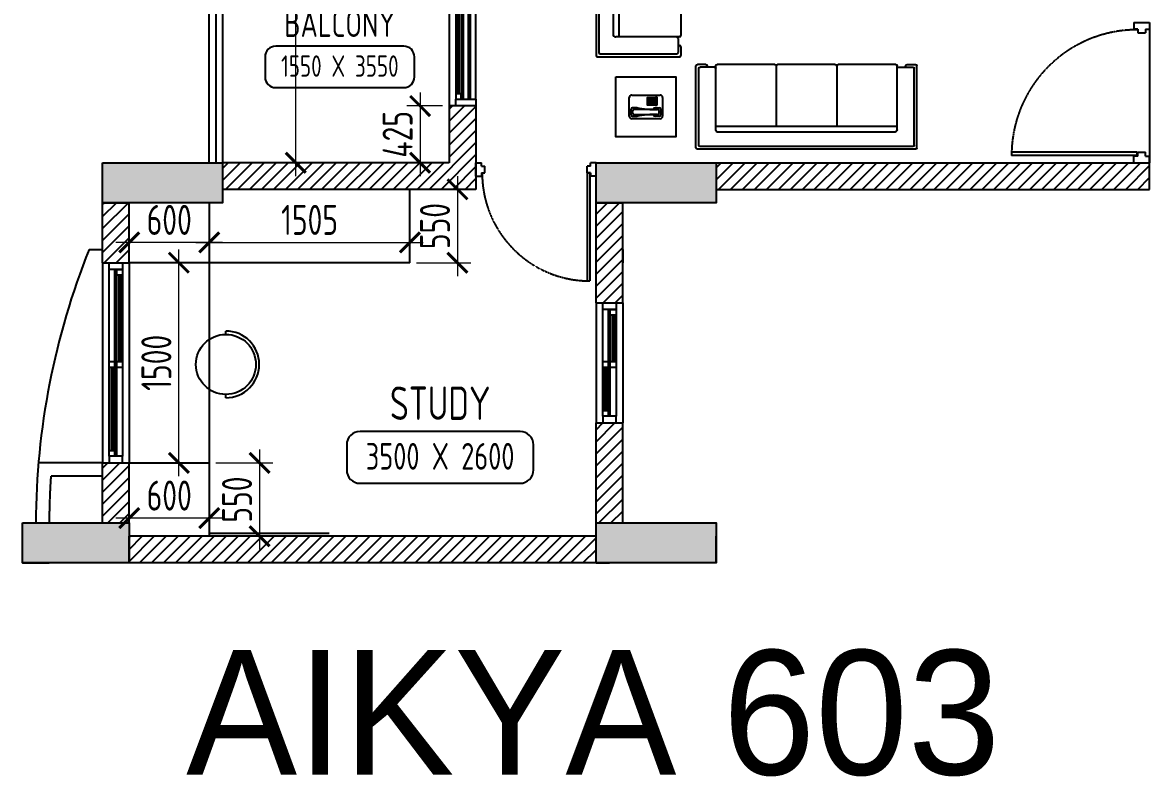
# Model space of a CAD drawing. Header units: millimetres. Extents: x -92307 to 258096, y -47434 to 112633.
# Drawn here: x -23735 to -15285, y 3400 to 9049 of the extents above; entities that cross this region are included whole.
import ezdxf
from ezdxf.enums import TextEntityAlignment as Align

# ---------------------------------------------------------------- set-up
doc = ezdxf.new("R2010")
doc.units = ezdxf.units.MM
doc.header["$LTSCALE"] = 10
doc.header["$PDMODE"] = 35
doc.header["$PDSIZE"] = 500
doc.linetypes.add('DASHED', pattern=[19.05, 12.7, -6.35])
doc.linetypes.add('HIDDEN', pattern=[9.525, 6.35, -3.175])
for name, color, linetype in [('07--DIM-1', 1, 'Continuous'), ('A--BLOCKWALL-1', 9, 'Continuous'), ('A--BLOCKWALL-2', 2, 'Continuous'), ('A--BLOCKWALL-3', 3, 'Continuous'), ('A--CONCRETE-HID', 9, 'HIDDEN'), ('A--DOWN', 34, 'Continuous'), ('A--FIXTURE-0', 8, 'Continuous'), ('A--FURNITURE-0', 253, 'Continuous'), ('A--GLAZING-0', 181, 'Continuous'), ('A--HANDRAIL-1', 9, 'Continuous'), ('A--HATCH-1', 8, 'Continuous'), ('A--SPACENUMBER', 2, 'Continuous'), ('A--SPACENUMBER-1', 8, 'Continuous'), ('A--SPACEREF', 3, 'Continuous'), ('A--Stucture', 9, 'Continuous'), ('A--TILING-1', 8, 'Continuous'), ('Typical floor Column Centre line$0$X-3rd Floor Column$0$A--COL250', 250, 'Continuous'), ('Typical floor Column Centre line$0$X-3rd Floor Column$0$A--CONCRETE-4', 4, 'Continuous')]:
    doc.layers.add(name, color=color, linetype=linetype)
doc.styles.add('ISO', font='isocp2.shx', dxfattribs={"width": 0.8})
doc.dimstyles.new('A-DIM-100', dxfattribs={"dimscale": 100, "dimtxt": 2.25, "dimasz": 1.5, "dimexe": 1, "dimexo": 0.5, "dimgap": 0, "dimtad": 0, "dimdec": 0, "dimzin": 12, "dimdsep": 46, "dimtxsty": 'ISO', "dimblk": 'ARCHTICK', "dimcen": 1, "dimdle": 1, "dimclrd": 8, "dimclre": 8, "dimclrt": 256, "dimadec": 0, "dimazin": 3, "dimtfac": 1, "dimtdec": 0, "dimtmove": 1, "dimatfit": 2, "dimfxl": 1, "dimtvp": 0.75, "dimtolj": 1, "dimtzin": 12, "dimlwd": 18, "dimlwe": 18, "dimarcsym": 0})
pattern_1 = [(45, (-10435.4, 4849.43), (-44.90128, 44.90128), [])]

# ---------------------------------------------------------------- blocks, each defined once
blk = doc.blocks.new('A$C59C96D1E')
at = {"linetype": 'Continuous'}
for p, q in [((-2.74, 0), (2.74, 0)), ((-3.49, -9.09), (-3.49, -0.75)), ((-2.75, -0.99), (-2.75, -2.2)), ((-2.26, -1.48), (-2.26, -8.35)), ((-0.79, -0.49), (-2.25, -0.49)), ((-1.76, -0.98), (-1.28, -0.98)), ((-0.78, -8.35), (-0.78, -1.48)), ((-0.29, -2.2), (-0.29, -0.99)), ((3.49, -0.75), (3.49, -9.09)), ((-2.75, -8.84), (-2.75, -7.63)), ((2.74, -9.84), (-2.74, -9.84)), ((-0.79, -9.34), (-2.25, -9.34)), ((-1.76, -8.85), (-1.28, -8.85)), ((-0.29, -7.63), (-0.29, -8.84))]:
    blk.add_line(p, q, dxfattribs=at)
for points in [[(0.45, -5.87), (0.45, -5.37), (0.95, -5.37), (0.95, -5.87)], [(0.45, -6.47), (0.45, -5.97), (0.95, -5.97), (0.95, -6.47)], [(0.45, -7.06), (0.45, -6.56), (0.95, -6.56), (0.95, -7.06)], [(1.05, -5.87), (1.05, -5.37), (1.55, -5.37), (1.55, -5.87)], [(1.05, -6.47), (1.05, -5.97), (1.55, -5.97), (1.55, -6.47)], [(1.05, -7.06), (1.05, -6.56), (1.55, -6.56), (1.55, -7.06)], [(1.64, -5.87), (1.64, -5.37), (2.14, -5.37), (2.14, -5.87)], [(1.64, -6.47), (1.64, -5.97), (2.14, -5.97), (2.14, -6.47)], [(1.64, -7.06), (1.64, -6.56), (2.14, -6.56), (2.14, -7.06)], [(2.24, -5.87), (2.24, -5.37), (2.74, -5.37), (2.74, -5.87)], [(2.24, -6.47), (2.24, -5.97), (2.74, -5.97), (2.74, -6.47)], [(2.24, -7.06), (2.24, -6.56), (2.74, -6.56), (2.74, -7.06)], [(0.45, -7.66), (0.45, -7.16), (0.95, -7.16), (0.95, -7.66)], [(0.45, -8.26), (0.95, -8.26), (0.95, -7.76), (0.45, -7.76)], [(1.05, -7.66), (1.05, -7.16), (1.55, -7.16), (1.55, -7.66)], [(1.05, -8.26), (1.55, -8.26), (1.55, -7.76), (1.05, -7.76)], [(1.64, -7.66), (1.64, -7.16), (2.14, -7.16), (2.14, -7.66)], [(1.64, -8.26), (2.14, -8.26), (2.14, -7.76), (1.64, -7.76)], [(2.24, -7.66), (2.24, -7.16), (2.74, -7.16), (2.74, -7.66)], [(2.24, -8.26), (2.74, -8.26), (2.74, -7.76), (2.24, -7.76)]]:
    blk.add_lwpolyline(points, close=True)
for centre, radius, start, end in [((-2.74, -0.75), 0.75, 90, 180), ((2.74, -0.75), 0.75, 0, 90), ((-2.25, -0.99), 0.5, 90, 180), ((-2.25, -2.2), 0.5, 180, 270), ((-1.76, -1.48), 0.5, 90, 180), ((-1.28, -1.48), 0.5, 0, 90), ((-0.79, -0.99), 0.5, 0, 90), ((-0.79, -2.2), 0.5, 270, 0), ((-2.74, -9.09), 0.75, 180, 270), ((-2.25, -7.63), 0.5, 90, 180), ((-2.25, -8.84), 0.5, 180, 270), ((-1.76, -8.35), 0.5, 180, 270), ((-1.28, -8.35), 0.5, 270, 0), ((-0.79, -7.63), 0.5, 0, 90), ((-0.79, -8.84), 0.5, 270, 0), ((2.74, -9.09), 0.75, 270, 0)]:
    blk.add_arc(centre, radius, start, end, dxfattribs=at)
for centre, start, end in [((-30.22, -7.51), 358.28, 10.8919), ((27.18, -7.51), 169.1081, 181.72)]:
    blk.add_arc(centre, 27.97, start, end)
blk = doc.blocks.new('A$C6B576318')
at = {"layer": 'A--FURNITURE-0'}
for p, q in [((-975, 12.5), (-975, 736.3)), ((-887.5, 748.8), (-962.5, 748.8)), ((-950, 37.5), (-950, 711.3)), ((-812.5, 723.8), (-937.5, 723.8)), ((-875, 723.8), (-875, 736.3)), ((-800, 711.3), (-800, 736.3)), ((-800, 175), (-800, 711.3)), ((-787.5, 748.8), (-279.2, 748.8)), ((-266.7, 736.3), (-266.7, 200)), ((-254.2, 748.8), (254.2, 748.8)), ((266.7, 736.3), (266.7, 200)), ((279.2, 748.8), (787.5, 748.8)), ((800, 711.3), (800, 736.3)), ((800, 175), (800, 711.3)), ((812.5, 723.8), (937.5, 723.8)), ((875, 723.8), (875, 736.3)), ((887.5, 748.8), (962.5, 748.8)), ((950, 37.5), (950, 711.3)), ((975, 12.5), (975, 736.3)), ((-800, 200), (800, 200)), ((-775, 150), (775, 150)), ((-962.5, 0), (962.5, 0)), ((-937.5, 25), (937.5, 25))]:
    blk.add_line(p, q, dxfattribs=at)
for centre, radius, start, end in [((-962.5, 736.3), 12.5, 90, 180), ((-937.5, 711.3), 12.5, 90, 180), ((-887.5, 736.3), 12.5, 0, 90), ((-812.5, 711.3), 12.5, 0, 90), ((-787.5, 736.3), 12.5, 90, 180), ((-279.2, 736.3), 12.5, 0, 90), ((-254.2, 736.3), 12.5, 90, 180), ((254.2, 736.3), 12.5, 0, 90), ((279.2, 736.3), 12.5, 90, 180), ((787.5, 736.3), 12.5, 0, 90), ((812.5, 711.3), 12.5, 90, 180), ((887.5, 736.3), 12.5, 90, 180), ((937.5, 711.3), 12.5, 0, 90), ((962.5, 736.3), 12.5, 0, 90), ((-775, 175), 25, 180, 270), ((775, 175), 25, 270, 0), ((-962.5, 12.5), 12.5, 180, 270), ((-937.5, 37.5), 12.5, 180, 270), ((937.5, 37.5), 12.5, 270, 0), ((962.5, 12.5), 12.5, 270, 0)]:
    blk.add_arc(centre, radius, start, end, dxfattribs=at)
blk = doc.blocks.new('A$C337B3EF4')
for p, q in [((0, 225), (0, 250)), ((0, -250), (0, -225))]:
    blk.add_line(p, q)
blk.add_circle((0, 0), 225)
blk.add_arc((0, 0), 250, 270, 90)
blk = doc.blocks.new('A$C722A6C0C')
at = {"layer": 'A--DOWN'}
for p, q in [((0, -1450), (0, -50)), ((42.7, -1450), (42.7, -50)), ((100, -50), (100, -1450)), ((57.3, -1450), (57.3, -93))]:
    blk.add_line(p, q, dxfattribs=at)
for points in [[(100, -50), (0, -50), (0, 0), (100, 0)], [(100, -93), (57.3, -93), (57.3, -50), (100, -50)], [(42.7, -784), (0, -784), (0, -741), (42.7, -741)], [(100, -784), (57.3, -784), (57.3, -741), (100, -741)], [(42.7, -1450), (0, -1450), (0, -1407), (42.7, -1407)], [(100, -1450), (0, -1450), (0, -1500), (100, -1500)]]:
    blk.add_lwpolyline(points, close=True, dxfattribs=at)
at = {"layer": 'A--GLAZING-0'}
for p, q in [((71.6, -93), (71.6, -741)), ((85.6, -93), (85.6, -741)), ((14.4, -784), (14.4, -1407)), ((28.4, -784), (28.4, -1407))]:
    blk.add_line(p, q, dxfattribs=at)
blk = doc.blocks.new('A$C34D21E7E')
at = {"layer": 'A--DOWN'}
for p, q in [((-150, 2450), (-150, -150)), ((-110, 2450), (-110, -150)), ((-95, 2450), (-95, -150)), ((-55, -150), (-55, 2450)), ((-40, -150), (-40, 2450)), ((0, -150), (0, 2450))]:
    blk.add_line(p, q, dxfattribs=at)
for points in [[(-150, 2450), (0, 2450), (0, 2500), (-150, 2500)], [(-40, 2450), (0, 2450), (0, 2410), (-40, 2410)], [(-95, 1590), (-55, 1590), (-55, 1550), (-95, 1550)], [(-40, 1550), (0, 1550), (0, 1590), (-40, 1590)], [(-150, 740), (-110, 740), (-110, 700), (-150, 700)], [(-95, 700), (-55, 700), (-55, 740), (-95, 740)], [(-150, -150), (-110, -150), (-110, -110), (-150, -110)], [(-150, -150), (0, -150), (0, -200), (-150, -200)]]:
    blk.add_lwpolyline(points, close=True, dxfattribs=at)
at = {"layer": 'A--GLAZING-0'}
for p, q in [((-25, 1590), (-25, 2410)), ((-15, 1590), (-15, 2410)), ((-80, 740), (-80, 1550)), ((-70, 740), (-70, 1550)), ((-135, -110), (-135, 700)), ((-125, -110), (-125, 700))]:
    blk.add_line(p, q, dxfattribs=at)
blk = doc.blocks.new('A$C1CBF2325')
at = {"layer": 'A--DOWN'}
for p, q in [((100, 0), (0, 0)), ((0, 0), (0, -42)), ((100, 0), (100, -42)), ((25, -42), (0, -42)), ((25, -42), (25, -67)), ((75, -67), (25, -67)), ((75, -42), (75, -67)), ((75, -42), (100, -42)), ((78.8, -46.2), (78.8, -67)), ((78.8, -46.2), (886, -46.2)), ((78.8, -67), (886, -67)), ((886, -67), (886, -46.2)), ((25, -858), (0, -858)), ((0, -900), (0, -858)), ((75, -833), (25, -833)), ((25, -858), (25, -833)), ((75, -858), (75, -833)), ((75, -858), (100, -858)), ((100, -900), (100, -858)), ((100, -900), (0, -900))]:
    blk.add_line(p, q, dxfattribs=at)
at = {"layer": 'A--DOWN', "color": 8, "linetype": 'DASHED', "ltscale": 0.005}
blk.add_arc((78.8, -46.2), 807.5, 269.73187, 358.52905, dxfattribs=at)
blk = doc.blocks.new('A$C35654C4B')
at = {"layer": 'A--BLOCKWALL-1'}
for p, q in [((-900, 200), (0, 200)), ((-900, 0), (0, 0))]:
    blk.add_line(p, q, dxfattribs=at)
at = {"layer": 'A--DOWN'}
for p, q in [((-50, 150), (-850, 150)), ((-50, 107.3), (-850, 107.3)), ((-50, 92.7), (-807, 92.7)), ((-850, 50), (-50, 50))]:
    blk.add_line(p, q, dxfattribs=at)
for points in [[(-850, 50), (-850, 150), (-900, 150), (-900, 50)], [(-807, 50), (-807, 92.7), (-850, 92.7), (-850, 50)], [(-416, 107.3), (-416, 150), (-459, 150), (-459, 107.3)], [(-416, 50), (-416, 92.7), (-459, 92.7), (-459, 50)], [(-50, 107.3), (-50, 150), (-93, 150), (-93, 107.3)], [(-50, 50), (-50, 150), (0, 150), (0, 50)]]:
    blk.add_lwpolyline(points, close=True, dxfattribs=at)
at = {"layer": 'A--GLAZING-0'}
for p, q in [((-416, 135.6), (-93, 135.6)), ((-416, 121.6), (-93, 121.6)), ((-807, 78.4), (-459, 78.4)), ((-807, 64.4), (-459, 64.4))]:
    blk.add_line(p, q, dxfattribs=at)
blk = doc.blocks.new('SPACE')
at = {"layer": 'A--SPACENUMBER-1'}
blk.add_lwpolyline([(-600, 0), (600, 0, 0.41421356), (700, 100), (700, 288.5, 0.41421356), (600, 388.5), (-600, 388.5, 0.41421356), (-700, 288.5), (-700, 100, 0.41421356), (-600, 0, -0.05251446)], format="xyb", dxfattribs=at)
at = {"layer": 'A--SPACENUMBER', "style": 'ISO', "width": 0.8, "flags": 4}
blk.add_attdef('01', text='', height=250, dxfattribs=at).set_placement((0.455, 202.41), align=Align.MIDDLE)
at = {"layer": 'A--SPACEREF', "style": 'ISO', "width": 0.8, "flags": 4}
blk.add_attdef('S', text='', height=300, dxfattribs=at).set_placement((1.35, 474.975), align=Align.CENTER)
blk = doc.blocks.new('A$C64853205')
at = {"layer": 'A--FURNITURE-0'}
for p, q in [((-708.3, 12.5), (-708.3, 736.3)), ((-620.8, 748.8), (-695.8, 748.8)), ((-683.3, 37.5), (-683.3, 711.3)), ((-545.8, 723.8), (-670.8, 723.8)), ((-608.3, 723.8), (-608.3, 736.3)), ((-533.3, 711.3), (-533.3, 736.3)), ((-533.3, 175), (-533.3, 711.3)), ((-520.8, 748.8), (-12.5, 748.8)), ((0, 736.3), (0, 200)), ((12.5, 748.8), (520.8, 748.8)), ((533.3, 736.3), (533.3, 175)), ((545.8, 723.8), (670.8, 723.8)), ((608.3, 723.8), (608.3, 736.3)), ((620.8, 748.8), (695.8, 748.8)), ((683.3, 37.5), (683.3, 711.3)), ((708.3, 12.5), (708.3, 736.3)), ((-533.3, 200), (533.3, 200)), ((-508.3, 150), (508.3, 150)), ((-695.8, 0), (695.8, 0)), ((-670.8, 25), (670.8, 25))]:
    blk.add_line(p, q, dxfattribs=at)
for centre, radius, start, end in [((-695.8, 736.3), 12.5, 90, 180), ((-670.8, 711.3), 12.5, 90, 180), ((-620.8, 736.3), 12.5, 0, 90), ((-545.8, 711.3), 12.5, 0, 90), ((-520.8, 736.3), 12.5, 90, 180), ((-12.5, 736.3), 12.5, 0, 90), ((12.5, 736.3), 12.5, 90, 180), ((520.8, 736.3), 12.5, 0, 90), ((545.8, 711.3), 12.5, 90, 180), ((620.8, 736.3), 12.5, 90, 180), ((670.8, 711.3), 12.5, 0, 90), ((695.8, 736.3), 12.5, 0, 90), ((-508.3, 175), 25, 180, 270), ((508.3, 175), 25, 270, 0), ((-695.8, 12.5), 12.5, 180, 270), ((-670.8, 37.5), 12.5, 180, 270), ((670.8, 37.5), 12.5, 270, 0), ((695.8, 12.5), 12.5, 270, 0)]:
    blk.add_arc(centre, radius, start, end, dxfattribs=at)
blk = doc.blocks.new('_ArchTick')
at = {"color": 0, "const_width": 0.15}
blk.add_lwpolyline([(-0.5, -0.5), (0.5, 0.5)], dxfattribs=at)
blk = doc.blocks.new('*D299')
at = {"layer": '07--DIM-1', "color": 8, "lineweight": 18}
for p, q in [((-21686.6, 7899.4), (-21686.6, 11649.4)), ((-22035.4, 11549.4), (-21586.6, 11549.4)), ((-22035.4, 7999.4), (-21586.6, 7999.4))]:
    blk.add_line(p, q, dxfattribs=at)
at = {"layer": 'Defpoints', "color": 0}
for p in [(-22085.4, 11549.4), (-21686.6, 11549.4), (-22085.4, 7999.4)]:
    blk.add_point(p, dxfattribs=at)
at = {"layer": '07--DIM-1', "color": 8, "lineweight": 18, "xscale": 150, "yscale": 150, "zscale": 150}
for p, rotation in [((-21686.6, 11549.4), 90), ((-21686.6, 7999.4), 270)]:
    blk.add_blockref('_ArchTick', p, dxfattribs=dict(at, rotation=rotation))
at = {"layer": '07--DIM-1', "insert": (-21855.3, 9774.4), "char_height": 225, "attachment_point": 5, "rotation": 90, "style": 'ISO'}
blk.add_mtext('\\A1;3550', dxfattribs=at)
blk = doc.blocks.new('*D300')
at = {"layer": '07--DIM-1', "color": 8, "lineweight": 18}
for p, q in [((-20754.5, 8524.4), (-20754.5, 7899.4)), ((-20585.4, 8424.4), (-20854.5, 8424.4)), ((-20585.4, 7999.4), (-20854.5, 7999.4))]:
    blk.add_line(p, q, dxfattribs=at)
at = {"layer": 'Defpoints', "color": 0}
for p in [(-20535.4, 8424.4), (-20754.5, 7999.4), (-20535.4, 7999.4)]:
    blk.add_point(p, dxfattribs=at)
at = {"layer": '07--DIM-1', "color": 8, "lineweight": 18, "xscale": 150, "yscale": 150, "zscale": 150}
for p, rotation in [((-20754.5, 8424.4), 90), ((-20754.5, 7999.4), 270)]:
    blk.add_blockref('_ArchTick', p, dxfattribs=dict(at, rotation=rotation))
at = {"layer": '07--DIM-1', "insert": (-20923.2, 8211.9), "char_height": 225, "attachment_point": 5, "rotation": 90, "style": 'ISO'}
blk.add_mtext('\\A1;425', dxfattribs=at)
blk = doc.blocks.new('*D318')
at = {"layer": '07--DIM-1', "color": 8, "lineweight": 18}
for p, q in [((-20473.9, 7899.4), (-20473.9, 7149.4)), ((-20780.6, 7799.4), (-20373.9, 7799.4)), ((-20780.6, 7249.4), (-20373.9, 7249.4))]:
    blk.add_line(p, q, dxfattribs=at)
at = {"layer": 'Defpoints', "color": 0}
for p in [(-20830.6, 7799.4), (-20830.6, 7249.4), (-20473.9, 7249.4)]:
    blk.add_point(p, dxfattribs=at)
at = {"layer": '07--DIM-1', "color": 8, "lineweight": 18, "xscale": 150, "yscale": 150, "zscale": 150}
for p, rotation in [((-20473.9, 7799.4), 90), ((-20473.9, 7249.4), 270)]:
    blk.add_blockref('_ArchTick', p, dxfattribs=dict(at, rotation=rotation))
at = {"layer": '07--DIM-1', "insert": (-20642.6, 7524.4), "char_height": 225, "attachment_point": 5, "rotation": 90, "style": 'ISO'}
blk.add_mtext('\\A1;550', dxfattribs=at)
blk = doc.blocks.new('*D319')
at = {"layer": '07--DIM-1', "color": 8, "lineweight": 18}
for p, q in [((-22335.4, 7299.4), (-22335.4, 7501.8)), ((-20830.6, 7299.4), (-20830.6, 7501.8)), ((-22435.4, 7401.8), (-20730.6, 7401.8))]:
    blk.add_line(p, q, dxfattribs=at)
at = {"layer": 'Defpoints', "color": 0}
for p in [(-20830.6, 7401.8), (-22335.4, 7249.4), (-20830.6, 7249.4)]:
    blk.add_point(p, dxfattribs=at)
at = {"layer": '07--DIM-1', "color": 8, "lineweight": 18, "xscale": 150, "yscale": 150, "zscale": 150, "rotation": 180}
blk.add_blockref('_ArchTick', (-22335.4, 7401.8), dxfattribs=at)
at = {"layer": '07--DIM-1', "color": 8, "lineweight": 18, "xscale": 150, "yscale": 150, "zscale": 150}
blk.add_blockref('_ArchTick', (-20830.6, 7401.8), dxfattribs=at)
at = {"layer": '07--DIM-1', "insert": (-21583, 7570.6), "char_height": 225, "attachment_point": 5, "style": 'ISO'}
blk.add_mtext('\\A1;1505', dxfattribs=at)
blk = doc.blocks.new('*D320')
at = {"layer": '07--DIM-1', "color": 8, "lineweight": 18}
for p, q in [((-22935.4, 7299.4), (-22935.4, 7501.8)), ((-22335.4, 7299.4), (-22335.4, 7501.8)), ((-22235.4, 7401.8), (-23035.4, 7401.8))]:
    blk.add_line(p, q, dxfattribs=at)
at = {"layer": 'Defpoints', "color": 0}
for p in [(-22935.4, 7401.8), (-22935.4, 7249.4), (-22335.4, 7249.4)]:
    blk.add_point(p, dxfattribs=at)
at = {"layer": '07--DIM-1', "color": 8, "lineweight": 18, "xscale": 150, "yscale": 150, "zscale": 150, "rotation": 180}
blk.add_blockref('_ArchTick', (-22935.4, 7401.8), dxfattribs=at)
at = {"layer": '07--DIM-1', "color": 8, "lineweight": 18, "xscale": 150, "yscale": 150, "zscale": 150}
blk.add_blockref('_ArchTick', (-22335.4, 7401.8), dxfattribs=at)
at = {"layer": '07--DIM-1', "insert": (-22635.4, 7570.6), "char_height": 225, "attachment_point": 5, "style": 'ISO'}
blk.add_mtext('\\A1;600', dxfattribs=at)
blk = doc.blocks.new('*D321')
at = {"layer": '07--DIM-1', "color": 8, "lineweight": 18}
for p, q in [((-22935.4, 5699.4), (-22935.4, 5235.8)), ((-22335.4, 5699.4), (-22335.4, 5235.8)), ((-22235.4, 5335.8), (-23035.4, 5335.8))]:
    blk.add_line(p, q, dxfattribs=at)
at = {"layer": 'Defpoints', "color": 0}
for p in [(-22935.4, 5749.4), (-22335.4, 5749.4), (-22935.4, 5335.8)]:
    blk.add_point(p, dxfattribs=at)
at = {"layer": '07--DIM-1', "color": 8, "lineweight": 18, "xscale": 150, "yscale": 150, "zscale": 150, "rotation": 180}
blk.add_blockref('_ArchTick', (-22935.4, 5335.8), dxfattribs=at)
at = {"layer": '07--DIM-1', "color": 8, "lineweight": 18, "xscale": 150, "yscale": 150, "zscale": 150}
blk.add_blockref('_ArchTick', (-22335.4, 5335.8), dxfattribs=at)
at = {"layer": '07--DIM-1', "insert": (-22635.4, 5504.6), "char_height": 225, "attachment_point": 5, "style": 'ISO'}
blk.add_mtext('\\A1;600', dxfattribs=at)
blk = doc.blocks.new('*D322')
at = {"layer": '07--DIM-1', "color": 8, "lineweight": 18}
for p, q in [((-22563.1, 5649.4), (-22563.1, 7349.4)), ((-22385.4, 7249.4), (-22663.1, 7249.4)), ((-22385.4, 5749.4), (-22663.1, 5749.4))]:
    blk.add_line(p, q, dxfattribs=at)
at = {"layer": 'Defpoints', "color": 0}
for p in [(-22563.1, 7249.4), (-22335.4, 7249.4), (-22335.4, 5749.4)]:
    blk.add_point(p, dxfattribs=at)
at = {"layer": '07--DIM-1', "color": 8, "lineweight": 18, "xscale": 150, "yscale": 150, "zscale": 150}
for p, rotation in [((-22563.1, 7249.4), 90), ((-22563.1, 5749.4), 270)]:
    blk.add_blockref('_ArchTick', p, dxfattribs=dict(at, rotation=rotation))
at = {"layer": '07--DIM-1', "insert": (-22731.9, 6499.4), "char_height": 225, "attachment_point": 5, "rotation": 90, "style": 'ISO'}
blk.add_mtext('\\A1;1500', dxfattribs=at)
blk = doc.blocks.new('*D323')
at = {"layer": '07--DIM-1', "color": 8, "lineweight": 18}
for p, q in [((-21958, 5849.4), (-21958, 5099.4)), ((-22285.4, 5749.4), (-21858, 5749.4)), ((-22285.4, 5199.4), (-21858, 5199.4))]:
    blk.add_line(p, q, dxfattribs=at)
at = {"layer": 'Defpoints', "color": 0}
for p in [(-22335.4, 5749.4), (-22335.4, 5199.4), (-21958, 5199.4)]:
    blk.add_point(p, dxfattribs=at)
at = {"layer": '07--DIM-1', "color": 8, "lineweight": 18, "xscale": 150, "yscale": 150, "zscale": 150}
for p, rotation in [((-21958, 5749.4), 90), ((-21958, 5199.4), 270)]:
    blk.add_blockref('_ArchTick', p, dxfattribs=dict(at, rotation=rotation))
at = {"layer": '07--DIM-1', "insert": (-22126.8, 5474.4), "char_height": 225, "attachment_point": 5, "rotation": 90, "style": 'ISO'}
blk.add_mtext('\\A1;550', dxfattribs=at)

msp = doc.modelspace()

# ---------------------------------------------------------------- hatches: boundary and pattern name
at = {"layer": 'A--HATCH-1'}
h = msp.add_hatch(dxfattribs=at)
h.set_pattern_fill('ANSI31', color=256, scale=20, style=0)
h.set_pattern_definition(pattern_1)
h.paths.add_polyline_path([(-22235.4, 7999.4), (-22235.4, 7799.4), (-20335.4, 7799.4), (-20335.4, 8424.4), (-20535.4, 8424.4), (-20535.4, 7999.4)])
h = msp.add_hatch(dxfattribs=at)
h.set_pattern_fill('ANSI31', color=256, scale=20, style=0)
h.set_pattern_definition([(45, (-10435.4, 61949.43), (-44.90128, 44.90128), [])])
h.paths.add_polyline_path([(-18535.4, 7799.4), (-15285.4, 7799.4), (-15285.4, 7999.4), (-18535.4, 7999.4)])
h = msp.add_hatch(dxfattribs=at)
h.set_pattern_fill('ANSI31', color=256, scale=20, style=0)
h.set_pattern_definition(pattern_1)
h.paths.add_polyline_path([(-22935.4, 7249.4), (-22935.4, 7699.4), (-23135.4, 7699.4), (-23135.4, 7249.4)])
h = msp.add_hatch(dxfattribs=at)
h.set_pattern_fill('ANSI31', color=256, scale=20, style=0)
h.set_pattern_definition(pattern_1)
h.paths.add_polyline_path([(-19235.4, 6949.4), (-19235.4, 7699.4), (-19435.4, 7699.4), (-19435.4, 6949.4)])
h = msp.add_hatch(dxfattribs=at)
h.set_pattern_fill('ANSI31', color=256, scale=20, style=0)
h.set_pattern_definition(pattern_1)
h.paths.add_polyline_path([(-19235.4, 5299.4), (-19235.4, 6049.4), (-19435.4, 6049.4), (-19435.4, 5299.4)])
h = msp.add_hatch(dxfattribs=at)
h.set_pattern_fill('ANSI31', color=256, scale=20, style=0)
h.set_pattern_definition(pattern_1)
h.paths.add_polyline_path([(-22935.4, 5299.4), (-22935.4, 5749.4), (-23135.4, 5749.4), (-23135.4, 5299.4)])
h = msp.add_hatch(dxfattribs=at)
h.set_pattern_fill('ANSI31', color=256, scale=20, style=0)
h.set_pattern_definition(pattern_1)
h.paths.add_polyline_path([(-19435.4, 5199.4), (-22935.4, 5199.4), (-22935.4, 4999.4), (-19435.4, 4999.4)])
at = {"layer": 'Typical floor Column Centre line$0$X-3rd Floor Column$0$A--COL250'}
h = msp.add_hatch(color=256, dxfattribs=at)
h.dxf.hatch_style = 1
h.paths.add_polyline_path([(-23135.4, 7999.4), (-22235.4, 7999.4), (-22235.4, 7699.4), (-23135.4, 7699.4)])
h = msp.add_hatch(color=256, dxfattribs=at)
h.dxf.hatch_style = 1
h.paths.add_polyline_path([(-19435.4, 7999.4), (-18535.4, 7999.4), (-18535.4, 7699.4), (-19435.4, 7699.4)])
h = msp.add_hatch(color=256, dxfattribs=at)
h.dxf.hatch_style = 1
h.paths.add_polyline_path([(-23735.4, 5299.4), (-22935.4, 5299.4), (-22935.4, 4999.4), (-23735.4, 4999.4)])
h = msp.add_hatch(color=256, dxfattribs=at)
h.dxf.hatch_style = 1
h.paths.add_polyline_path([(-19435.4, 5299.4), (-18535.4, 5299.4), (-18535.4, 4999.4), (-19435.4, 4999.4)])

# ---------------------------------------------------------------- linework, layer by layer
at = {"layer": 'A--BLOCKWALL-1'}
for p, q in [((-23135.4, 7249.4), (-23135.4, 5749.4)), ((-22935.4, 7249.4), (-22935.4, 5749.4))]:
    msp.add_line(p, q, dxfattribs=at)
at = {"layer": 'A--BLOCKWALL-2'}
for p, q in [((-18535.4, 7699.4), (-18635.4, 7699.4)), ((-23235.4, 7349.4), (-23135.4, 7349.4)), ((-19235.4, 7349.4), (-19235.4, 7249.4)), ((-23135.4, 5749.4), (-23615.9, 5749.4)), ((-19435.4, 4999.4), (-19335.4, 4999.4))]:
    msp.add_line(p, q, dxfattribs=at)
msp.add_arc((-18103.4, 5283.8), 5532.1, 158.0753, 179.83825, dxfattribs=at)
at = {"layer": 'A--BLOCKWALL-3'}
for p, q in [((-20535.4, 8424.4), (-20535.4, 7999.4)), ((-20335.4, 8424.4), (-20535.4, 8424.4)), ((-20335.4, 8424.4), (-20335.4, 7799.4)), ((-20535.4, 7999.4), (-22235.4, 7999.4)), ((-22235.4, 7999.4), (-22235.4, 7799.4)), ((-18535.4, 7999.4), (-18535.4, 7799.4)), ((-18535.4, 7999.4), (-15285.4, 7999.4)), ((-15285.4, 7799.4), (-15285.4, 7999.4)), ((-20335.4, 7799.4), (-22235.4, 7799.4)), ((-18535.4, 7799.4), (-15285.4, 7799.4)), ((-23135.4, 7699.4), (-22935.4, 7699.4)), ((-23135.4, 7249.4), (-23135.4, 7699.4)), ((-22935.4, 7249.4), (-22935.4, 7699.4)), ((-19435.4, 7699.4), (-19235.4, 7699.4)), ((-19435.4, 6949.4), (-19435.4, 7699.4)), ((-19235.4, 6949.4), (-19235.4, 7699.4)), ((-23135.4, 7249.4), (-22935.4, 7249.4)), ((-19435.4, 6949.4), (-19235.4, 6949.4)), ((-19435.4, 6049.4), (-19235.4, 6049.4)), ((-19435.4, 5299.4), (-19435.4, 6049.4)), ((-19235.4, 5299.4), (-19235.4, 6049.4)), ((-23135.4, 5749.4), (-22935.4, 5749.4)), ((-23135.4, 5299.4), (-23135.4, 5749.4)), ((-22935.4, 5299.4), (-22935.4, 5749.4)), ((-23135.4, 5299.4), (-22935.4, 5299.4)), ((-19435.4, 5299.4), (-19235.4, 5299.4)), ((-22935.4, 4999.4), (-22935.4, 5199.4)), ((-19435.4, 5199.4), (-22935.4, 5199.4)), ((-19435.4, 4999.4), (-19435.4, 5199.4)), ((-18535.4, 4999.4), (-18535.4, 5199.4)), ((-23735.4, 4999.4), (-23535.4, 4999.4)), ((-19435.4, 4999.4), (-22935.4, 4999.4))]:
    msp.add_line(p, q, dxfattribs=at)
at = {"layer": 'A--CONCRETE-HID', "ltscale": 0.01}
msp.add_line((-23135.4, 5649.4), (-23523.2, 5649.4), dxfattribs=at)
msp.add_arc((-18103.4, 5283.8), 5432.1, 176.14069, 179.83528, dxfattribs=at)
at = {"layer": 'A--FIXTURE-0'}
for p, q in [((-20830.6, 7249.4), (-20830.6, 7799.4)), ((-22335.4, 7699.4), (-22335.4, 5199.4)), ((-20830.6, 7249.4), (-22935.4, 7249.4)), ((-22335.4, 7249.4), (-22335.4, 5199.4)), ((-22935.4, 5749.4), (-22335.4, 5749.4)), ((-21435.4, 5219.4), (-22335.4, 5219.4))]:
    msp.add_line(p, q, dxfattribs=at)
at = {"layer": 'A--FURNITURE-0', "elevation": 0}
msp.add_lwpolyline([(-19286.1, 8642.7), (-18836.1, 8642.7), (-18836.1, 8192.7), (-19286.1, 8192.7)], close=True, dxfattribs=at)
at = {"layer": 'A--HANDRAIL-1', "color": 1}
for p, q in [((-22285.4, 11549.4), (-22285.4, 7999.4)), ((-22235.4, 11549.4), (-22235.4, 7999.4))]:
    msp.add_line(p, q, dxfattribs=at)
at = {"layer": 'A--Stucture', "linetype": 'Continuous', "ltscale": 0.5}
msp.add_line((-22335.4, 7999.4), (-22335.4, 11549.4), dxfattribs=at)
at = {"layer": 'A--TILING-1'}
for p, q in [((-20535.4, 11124.4), (-20535.4, 8424.4)), ((-15285.4, 9049.4), (-15285.4, 7999.4))]:
    msp.add_line(p, q, dxfattribs=at)
at = {"layer": 'Typical floor Column Centre line$0$X-3rd Floor Column$0$A--CONCRETE-4'}
for points in [[(-23135.4, 7999.4), (-22235.4, 7999.4), (-22235.4, 7699.4), (-23135.4, 7699.4)], [(-19435.4, 7999.4), (-18535.4, 7999.4), (-18535.4, 7699.4), (-19435.4, 7699.4)], [(-23735.4, 5299.4), (-22935.4, 5299.4), (-22935.4, 4999.4), (-23735.4, 4999.4)], [(-19435.4, 5299.4), (-18535.4, 5299.4), (-18535.4, 4999.4), (-19435.4, 4999.4)]]:
    msp.add_lwpolyline(points, close=True, dxfattribs=at)

# ---------------------------------------------------------------- block references
at = {"layer": 'A--DOWN'}
for name, p in [('A$C34D21E7E', (-20335.4, 8624.4)), ('A$C722A6C0C', (-23085.4, 7249.4))]:
    msp.add_blockref(name, p, dxfattribs=at)
at = {"layer": 'A--DOWN', "xscale": 1.166666666667879, "yscale": 1.166666666664241, "zscale": 1.166666666666667, "rotation": 180}
msp.add_blockref('A$C1CBF2325', (-15285.4, 7999.4), dxfattribs=at)
at = {"layer": 'A--DOWN', "extrusion": (0, 0, -1), "xscale": -1, "zscale": -1, "rotation": 90}
msp.add_blockref('A$C1CBF2325', (19435.4, 7999.4), dxfattribs=at)
at = {"layer": 'A--DOWN', "xscale": -1, "rotation": 90}
msp.add_blockref('A$C35654C4B', (-19235.4, 6049.4), dxfattribs=at)
at = {"layer": 'A--FURNITURE-0', "extrusion": (0, 0, -1), "xscale": -0.8499999999989631, "yscale": 0.8499999999985448, "zscale": -0.85, "rotation": 90.0005331396597}
msp.add_blockref('A$C64853205', (19435.4, 9394.8), dxfattribs=at)
at = {"layer": 'A--FURNITURE-0', "extrusion": (0, 0, -1), "xscale": 0.8499999999985448, "yscale": 0.8499999999985448, "zscale": -0.85}
msp.add_blockref('A$C6B576318', (17857.4, 8099.4), dxfattribs=at)
at = {"layer": 'A--FURNITURE-0', "xscale": 25.41683611206827, "yscale": 25.41683611206827, "zscale": 25.4168361120719, "rotation": 90}
msp.add_blockref('A$C59C96D1E', (-19186.1, 8417.7), dxfattribs=at)
at = {"layer": 'A--FURNITURE-0'}
msp.add_blockref('A$C337B3EF4', (-22210.4, 6487.6), dxfattribs=at)
at = {"layer": 'A--SPACEREF'}
ref = msp.add_blockref('SPACE', (-21356.6, 8561.6), dxfattribs=dict(at, xscale=0.8000000000029104, yscale=0.7999999999992724, zscale=0.8))
ref.add_attrib('01', '1550 X 3550', dxfattribs={"layer": 'A--SPACENUMBER', "height": 160, "style": 'ISO', "width": 0.8, "flags": 4}).set_placement((-21356, 8723.6), align=Align.MIDDLE)
ref.add_attrib('S', 'BALCONY', dxfattribs={"height": 200, "style": 'ISO', "width": 0.8, "flags": 4}).set_placement((-21355.3, 8941.6), align=Align.CENTER)
ref = msp.add_blockref('SPACE', (-20604.9, 5596.8), dxfattribs=at)
ref.add_attrib('01', '3500 X 2600', dxfattribs={"layer": 'A--SPACENUMBER', "height": 200, "style": 'ISO', "width": 0.8, "flags": 4}).set_placement((-20604.2, 5799.2), align=Align.MIDDLE)
ref.add_attrib('S', 'STUDY', dxfattribs={"height": 250, "style": 'ISO', "width": 0.8, "flags": 4}).set_placement((-20603.3, 6071.8), align=Align.CENTER)
ref = msp.add_blockref('SPACE', (-20604.9, 5596.8), dxfattribs=at)
ref.add_attrib('01', '3500 X 2600', dxfattribs={"layer": 'A--SPACENUMBER', "height": 200, "style": 'ISO', "width": 0.8, "flags": 4}).set_placement((-20604.2, 5799.2), align=Align.MIDDLE)
ref.add_attrib('S', 'STUDY', dxfattribs={"height": 250, "style": 'ISO', "width": 0.8, "flags": 4}).set_placement((-20603.3, 6071.8), align=Align.CENTER)

# ---------------------------------------------------------------- texts
msp.add_text('AIKYA 603', height=933.32, dxfattribs=at).set_placement((-22508.9, 3413))

# ---------------------------------------------------------------- dimensions: what is measured, and where the dimension line sits
at = {"layer": '07--DIM-1'}
for p1, p2, distance, picture, middle in [((-22085.4, 7999.4), (-22085.4, 11549.4), -398.8, '*D299', (-21855.3, 9774.4)), ((-20535.4, 8424.4), (-20535.4, 7999.4), -219.1, '*D300', (-20923.2, 8211.9))]:
    dim = msp.add_aligned_dim(p1=p1, p2=p2, distance=distance, dimstyle='A-DIM-100', dxfattribs=at)
    dim.commit()
    dim.dimension.update_dxf_attribs({"geometry": picture, "text_midpoint": middle})
for base, p1, p2, picture, middle in [((-20473.9, 7249.4), (-20830.6, 7799.4), (-20830.6, 7249.4), '*D318', (-20642.6, 7524.4)), ((-22563.1, 7249.4), (-22335.4, 5749.4), (-22335.4, 7249.4), '*D322', (-22731.9, 6499.4)), ((-21958, 5199.4), (-22335.4, 5749.4), (-22335.4, 5199.4), '*D323', (-22126.8, 5474.4))]:
    dim = msp.add_linear_dim(base=base, p1=p1, p2=p2, angle=90, dimstyle='A-DIM-100', dxfattribs=at)
    dim.commit()
    dim.dimension.update_dxf_attribs({"geometry": picture, "text_midpoint": middle})
for base, p1, p2, picture, middle in [((-22935.4, 7401.8), (-22335.4, 7249.4), (-22935.4, 7249.4), '*D320', (-22635.4, 7570.6)), ((-20830.6, 7401.8), (-22335.4, 7249.4), (-20830.6, 7249.4), '*D319', (-21583, 7570.6)), ((-22935.4, 5335.8), (-22335.4, 5749.4), (-22935.4, 5749.4), '*D321', (-22635.4, 5504.6))]:
    dim = msp.add_linear_dim(base=base, p1=p1, p2=p2, dimstyle='A-DIM-100', dxfattribs=at)
    dim.commit()
    dim.dimension.update_dxf_attribs({"geometry": picture, "text_midpoint": middle})

doc.saveas('drawing.dxf')
